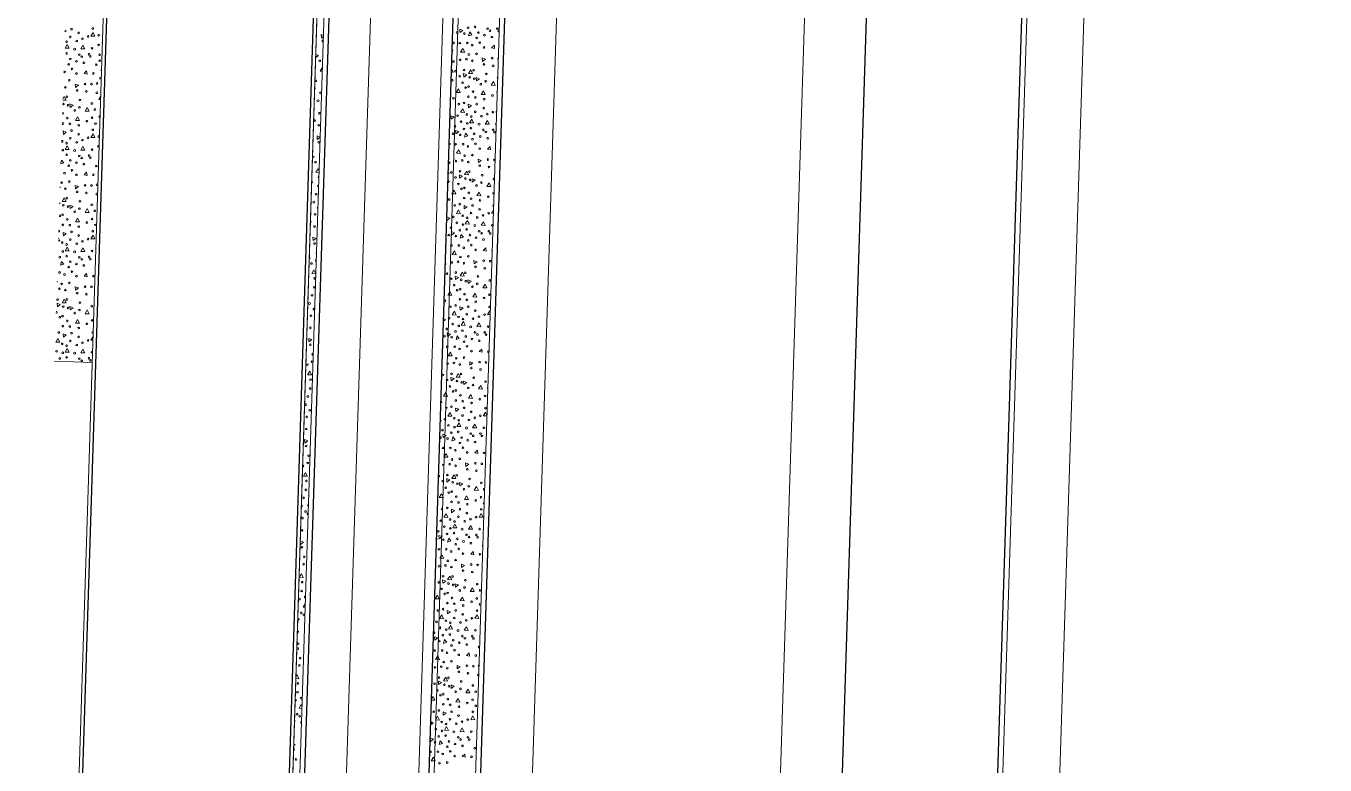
# Model space of a CAD drawing. Extents: x 2536801 to 2538856, y 7112140 to 7131569.
# Drawn here: x 2537715.6 to 2537967, y 7117220.7 to 7117363.7 of the extents above; entities that cross this region are included whole.
import ezdxf

# ---------------------------------------------------------------- set-up
doc = ezdxf.new("R2010")
doc.units = 0
doc.header["$LTSCALE"] = 100
doc.header["$MEASUREMENT"] = 0
for name, color, linetype, lineweight in [('D_BOC_FR', 3, 'Continuous', 13), ('D_CTB_1', 2, 'Continuous', 0), ('D_EOS_ML', 7, 'Continuous', 30), ('D_EOS_RMP', 1, 'Continuous', 30), ('D_EOT_ML', 7, 'Continuous', 13), ('D_EOT_RMP', 1, 'Continuous', 13), ('D_FOC_FR', 3, 'Continuous', 30), ('D_RIPRAP_1', 7, 'Continuous', 0)]:
    doc.layers.add(name, color=color, linetype=linetype, lineweight=lineweight)

msp = doc.modelspace()

# ---------------------------------------------------------------- linework, layer by layer
at = {"layer": 'D_BOC_FR', "lineweight": 0}
for p, q in [((2537715.59, 7116895.42), (2537749.49, 7117959.28)), ((2537759.96, 7116989.91), (2537772.54, 7117384.85))]:
    msp.add_line(p, q, dxfattribs=at)
at = {"layer": 'D_CTB_1', "linetype": 'Continuous', "lineweight": 0, "ltscale": 0.025}
for p, q in [((2537889.54, 7116744.37), (2537937.91, 7118262.38)), ((2537789.17, 7117048.43), (2537802.14, 7117455.5))]:
    msp.add_line(p, q, dxfattribs=at)
at = {"layer": 'D_EOS_ML'}
for p, q in [((2537858.55, 7116745.35), (2538220.42, 7128102.78)), ((2537888.54, 7116744.4), (2538250.41, 7128101.82)), ((2537794.68, 7116938.8), (2537871.99, 7119365))]:
    msp.add_line(p, q, dxfattribs=at)
at = {"layer": 'D_EOS_RMP'}
for p, q in [((2537764.18, 7117049.23), (2537778.09, 7117485.76)), ((2537788.17, 7117048.46), (2537801.14, 7117455.54))]:
    msp.add_line(p, q, dxfattribs=at)
at = {"layer": 'D_EOT_ML'}
for p, q in [((2537846.56, 7116745.74), (2538208.43, 7128103.16)), ((2537900.53, 7116744.02), (2538262.4, 7128101.44)), ((2537798.59, 7116747.27), (2537892.98, 7119709.78))]:
    msp.add_line(p, q, dxfattribs=at)
at = {"layer": 'D_EOT_RMP'}
for p, q in [((2537772.18, 7117048.97), (2537785.15, 7117456.05)), ((2537786.17, 7117048.53), (2537799.14, 7117455.6))]:
    msp.add_line(p, q, dxfattribs=at)
at = {"layer": 'D_FOC_FR'}
for p, q in [((2537716.26, 7116895.4), (2537750.16, 7117959.26)), ((2537759.29, 7116989.93), (2537780.23, 7117646.9))]:
    msp.add_line(p, q, dxfattribs=at)
at = {"layer": 'D_RIPRAP_1', "color": 7, "linetype": 'Continuous', "lineweight": 0}
for p, q in [((2537805.73, 7117359.43), (2537806.25, 7117359.93)), ((2537806.25, 7117359.93), (2537806.31, 7117359.3)), ((2537806.31, 7117359.3), (2537805.73, 7117359.43)), ((2537726.85, 7117354.44), (2537727.34, 7117354.96)), ((2537727.34, 7117354.96), (2537727.43, 7117354.33)), ((2537727.43, 7117354.33), (2537726.85, 7117354.44)), ((2537804.92, 7117339.85), (2537805.44, 7117340.34)), ((2537805.5, 7117339.72), (2537804.92, 7117339.85)), ((2537805.44, 7117340.34), (2537805.5, 7117339.72)), ((2537726.85, 7117334.84), (2537727.34, 7117335.36)), ((2537727.43, 7117334.73), (2537726.85, 7117334.84)), ((2537727.34, 7117335.36), (2537727.43, 7117334.73)), ((2537804.11, 7117320.26), (2537804.62, 7117320.76)), ((2537804.68, 7117320.13), (2537804.11, 7117320.26)), ((2537804.62, 7117320.76), (2537804.68, 7117320.13)), ((2537726.85, 7117315.24), (2537727.34, 7117315.75)), ((2537727.43, 7117315.13), (2537726.85, 7117315.24)), ((2537727.34, 7117315.75), (2537727.43, 7117315.13)), ((2537803.29, 7117300.68), (2537803.81, 7117301.17)), ((2537803.87, 7117300.54), (2537803.29, 7117300.68)), ((2537803.81, 7117301.17), (2537803.87, 7117300.54)), ((2537728.44, 7117298.57), (2537721.11, 7117298.8)), ((2537802.48, 7117281.09), (2537803, 7117281.59)), ((2537803.06, 7117280.96), (2537802.48, 7117281.09)), ((2537803, 7117281.59), (2537803.06, 7117280.96)), ((2537801.67, 7117261.51), (2537802.18, 7117262)), ((2537802.18, 7117262), (2537802.25, 7117261.37)), ((2537802.25, 7117261.37), (2537801.67, 7117261.51)), ((2537800.85, 7117241.92), (2537801.37, 7117242.42)), ((2537801.43, 7117241.79), (2537800.85, 7117241.92)), ((2537801.37, 7117242.42), (2537801.43, 7117241.79)), ((2537800.04, 7117222.34), (2537800.56, 7117222.83)), ((2537800.62, 7117222.2), (2537800.04, 7117222.34)), ((2537800.56, 7117222.83), (2537800.62, 7117222.2))]:
    msp.add_line(p, q, dxfattribs=at)
at = {"layer": 'D_RIPRAP_1', "color": 7, "lineweight": 0, "flags": 128}
for points in [[(2537763.18, 7117049.26), (2537773.87, 7117384.57), (2537777.09, 7117485.79), (2537776.09, 7117485.83), (2537772.88, 7117384.84), (2537772.54, 7117384.85), (2537759.96, 7116989.91), (2537758.5, 7116885.57)], [(2537788.69, 7116938.99), (2537793.68, 7116938.84), (2537801.88, 7117196.17), (2537810.67, 7117471.96), (2537802.58, 7117472.29), (2537801.58, 7117472.33)], [(2537801.14, 7117455.54), (2537788.17, 7117048.46)]]:
    msp.add_lwpolyline(points, dxfattribs=at)
at = {"layer": 'D_RIPRAP_1', "color": 7, "linetype": 'Continuous', "lineweight": 0, "flags": 128}
for points in [[(2537723.15, 7117362.82), (2537723.39, 7117362.73), (2537723.14, 7117362.53)], [(2537730.4, 7117360.02), (2537730.34, 7117360.6), (2537730.42, 7117360.57)], [(2537773.14, 7117361.57), (2537772.79, 7117361.32), (2537772.76, 7117361.99), (2537773.14, 7117361.84)], [(2537771.69, 7117358.17), (2537772.2, 7117357.97), (2537771.68, 7117357.58)], [(2537772.92, 7117354.92), (2537772.53, 7117354.93), (2537772.94, 7117355.59)], [(2537797.95, 7117355.43), (2537797.97, 7117355.46), (2537798.31, 7117354.73), (2537797.93, 7117354.75)], [(2537722.73, 7117349.54), (2537723.01, 7117350.02), (2537723.37, 7117349.31), (2537722.72, 7117349.31)], [(2537730.06, 7117349.44), (2537729.7, 7117349.44), (2537730.08, 7117350.09)], [(2537806.69, 7117347.01), (2537806.55, 7117347.01), (2537806.7, 7117347.25)], [(2537772.52, 7117342.13), (2537771.98, 7117341.73), (2537771.95, 7117342.4), (2537772.52, 7117342.18)], [(2537722.33, 7117337.15), (2537722.47, 7117337.73), (2537722.92, 7117337.21), (2537722.33, 7117336.99)], [(2537771.07, 7117338.51), (2537771.39, 7117338.39), (2537771.06, 7117338.14)], [(2537772.3, 7117335.32), (2537771.72, 7117335.35), (2537772.16, 7117336.04), (2537772.31, 7117335.71)], [(2537797.32, 7117335.53), (2537797.5, 7117335.15), (2537797.31, 7117335.16)], [(2537722.09, 7117329.47), (2537722.24, 7117329.41), (2537722.08, 7117329.28)], [(2537806.06, 7117327.41), (2537805.73, 7117327.43), (2537806.08, 7117327.98)], [(2537797.04, 7117326.71), (2537797.62, 7117326.48), (2537797.04, 7117326.05), (2537797.03, 7117326.37)], [(2537721.87, 7117322.62), (2537722.13, 7117322.12), (2537721.85, 7117322.12)], [(2537770.44, 7117318.86), (2537770.58, 7117318.8), (2537770.44, 7117318.7)], [(2537771.67, 7117315.73), (2537770.9, 7117315.76), (2537771.34, 7117316.46), (2537771.67, 7117315.74)], [(2537796.68, 7117315.56), (2537796.68, 7117315.56), (2537796.68, 7117315.56)], [(2537721.6, 7117314.3), (2537721.67, 7117314.18), (2537721.6, 7117314.18)], [(2537796.41, 7117307.05), (2537796.81, 7117306.89), (2537796.4, 7117306.58)], [(2537805.44, 7117307.82), (2537804.92, 7117307.84), (2537805.36, 7117308.54), (2537805.46, 7117308.33)], [(2537728.58, 7117302.86), (2537728.17, 7117302.86), (2537728.58, 7117303.57), (2537728.6, 7117303.54)], [(2537795.78, 7117287.39), (2537796, 7117287.31), (2537795.78, 7117287.14)], [(2537804.82, 7117288.23), (2537804.11, 7117288.26), (2537804.55, 7117288.95), (2537804.82, 7117288.36)], [(2537770.24, 7117270.85), (2537770.08, 7117270.86), (2537770.25, 7117271.14)], [(2537795.16, 7117267.73), (2537795.19, 7117267.72), (2537795.16, 7117267.7)], [(2537768.7, 7117264.06), (2537769.31, 7117263.82), (2537768.73, 7117263.39), (2537768.69, 7117264.04)], [(2537768.47, 7117257.02), (2537768.9, 7117257.7), (2537769.24, 7117256.98), (2537768.47, 7117257.01)], [(2537769.62, 7117251.26), (2537769.26, 7117251.27), (2537769.64, 7117251.87)], [(2537768.07, 7117244.4), (2537768.5, 7117244.24), (2537768.05, 7117243.91)], [(2537767.86, 7117237.75), (2537768.09, 7117238.12), (2537768.43, 7117237.39), (2537767.85, 7117237.42)], [(2537794.07, 7117233.43), (2537794.41, 7117233.98), (2537794.75, 7117233.25), (2537794.06, 7117233.28)], [(2537769, 7117231.66), (2537768.45, 7117231.69), (2537768.89, 7117232.38), (2537769.01, 7117232.12)], [(2537767.44, 7117224.75), (2537767.68, 7117224.65), (2537767.43, 7117224.47)]]:
    msp.add_lwpolyline(points, dxfattribs=at)
for points in [[(2537728.95, 7117361.67), (2537728.17, 7117361.67), (2537728.58, 7117362.38)], [(2537799.6, 7117362.38), (2537799.56, 7117363.05), (2537800.18, 7117362.8)], [(2537801.91, 7117361.97), (2537801.27, 7117361.76), (2537801.48, 7117362.5)], [(2537723.94, 7117359.39), (2537723.16, 7117359.39), (2537723.57, 7117360.1)], [(2537727, 7117359.26), (2537726.22, 7117359.26), (2537726.63, 7117359.97)], [(2537800.51, 7117358.59), (2537799.73, 7117358.62), (2537800.17, 7117359.31)], [(2537803.96, 7117356.81), (2537803.92, 7117357.48), (2537804.54, 7117357.23)], [(2537802.05, 7117354.45), (2537801.27, 7117354.49), (2537801.71, 7117355.18)], [(2537725.18, 7117351.74), (2537725.12, 7117352.41), (2537725.75, 7117352.19)], [(2537800.33, 7117353.77), (2537800.29, 7117354.44), (2537800.91, 7117354.2)], [(2537802.79, 7117353.03), (2537802.75, 7117353.7), (2537803.37, 7117353.46)], [(2537806.4, 7117352.17), (2537805.63, 7117352.2), (2537806.06, 7117352.89)], [(2537799.63, 7117350.76), (2537798.85, 7117350.79), (2537799.29, 7117351.49)], [(2537804.47, 7117350.39), (2537803.69, 7117350.42), (2537804.13, 7117351.12)], [(2537724.17, 7117347.92), (2537724.11, 7117348.59), (2537724.73, 7117348.37)], [(2537727.82, 7117347.21), (2537727.04, 7117347.21), (2537727.45, 7117347.92)], [(2537800.49, 7117346.93), (2537799.71, 7117346.96), (2537800.15, 7117347.65)], [(2537801.23, 7117347.85), (2537801.2, 7117348.52), (2537801.81, 7117348.28)], [(2537725.96, 7117345.35), (2537725.18, 7117345.35), (2537725.59, 7117346.06)], [(2537797.86, 7117345.63), (2537797.82, 7117346.3), (2537798.44, 7117346.06)], [(2537802.22, 7117344.92), (2537801.45, 7117344.95), (2537801.88, 7117345.64)], [(2537805.27, 7117344.65), (2537804.49, 7117344.69), (2537804.93, 7117345.38)], [(2537722.83, 7117342.68), (2537722.77, 7117343.35), (2537723.39, 7117343.13)], [(2537728.95, 7117342.06), (2537728.17, 7117342.06), (2537728.58, 7117342.78)], [(2537798.79, 7117342.79), (2537798.75, 7117343.46), (2537799.37, 7117343.22)], [(2537801.09, 7117342.38), (2537800.46, 7117342.17), (2537800.66, 7117342.92)], [(2537723.94, 7117339.79), (2537723.16, 7117339.79), (2537723.57, 7117340.5)], [(2537727, 7117339.65), (2537726.22, 7117339.65), (2537726.63, 7117340.37)], [(2537799.7, 7117339), (2537798.92, 7117339.04), (2537799.36, 7117339.73)], [(2537803.15, 7117337.22), (2537803.11, 7117337.89), (2537803.73, 7117337.65)], [(2537799.52, 7117334.19), (2537799.48, 7117334.86), (2537800.1, 7117334.62)], [(2537801.24, 7117334.87), (2537800.46, 7117334.9), (2537800.9, 7117335.59)], [(2537725.18, 7117332.14), (2537725.12, 7117332.81), (2537725.75, 7117332.59)], [(2537801.97, 7117333.45), (2537801.94, 7117334.12), (2537802.56, 7117333.87)], [(2537805.59, 7117332.58), (2537804.81, 7117332.61), (2537805.25, 7117333.31)], [(2537723.37, 7117329.71), (2537722.6, 7117329.71), (2537723.01, 7117330.42)], [(2537798.81, 7117331.18), (2537798.04, 7117331.21), (2537798.48, 7117331.9)], [(2537803.66, 7117330.8), (2537802.88, 7117330.84), (2537803.32, 7117331.53)], [(2537724.17, 7117328.32), (2537724.11, 7117328.99), (2537724.73, 7117328.77)], [(2537727.82, 7117327.61), (2537727.04, 7117327.61), (2537727.45, 7117328.32)], [(2537799.68, 7117327.34), (2537798.9, 7117327.37), (2537799.34, 7117328.07)], [(2537800.42, 7117328.26), (2537800.38, 7117328.93), (2537801, 7117328.69)], [(2537725.96, 7117325.75), (2537725.18, 7117325.75), (2537725.59, 7117326.46)], [(2537801.41, 7117325.33), (2537800.63, 7117325.36), (2537801.07, 7117326.06)], [(2537804.46, 7117325.07), (2537803.68, 7117325.1), (2537804.12, 7117325.79)], [(2537722.83, 7117323.08), (2537722.77, 7117323.74), (2537723.39, 7117323.53)], [(2537728.95, 7117322.46), (2537728.17, 7117322.46), (2537728.58, 7117323.17)], [(2537771.17, 7117322.15), (2537771.13, 7117322.82), (2537771.75, 7117322.58)], [(2537797.97, 7117323.21), (2537797.94, 7117323.88), (2537798.55, 7117323.63)], [(2537800.28, 7117322.8), (2537799.64, 7117322.59), (2537799.85, 7117323.33)], [(2537723.94, 7117320.19), (2537723.16, 7117320.19), (2537723.57, 7117320.9)], [(2537727, 7117320.05), (2537726.22, 7117320.05), (2537726.63, 7117320.76)], [(2537798.89, 7117319.42), (2537798.11, 7117319.45), (2537798.55, 7117320.14)], [(2537722.92, 7117317.61), (2537722.29, 7117317.37), (2537722.47, 7117318.13)], [(2537802.33, 7117317.64), (2537802.3, 7117318.31), (2537802.91, 7117318.06)], [(2537798.7, 7117314.6), (2537798.67, 7117315.27), (2537799.28, 7117315.03)], [(2537800.42, 7117315.28), (2537799.65, 7117315.31), (2537800.09, 7117316.01)], [(2537801.16, 7117313.86), (2537801.13, 7117314.53), (2537801.74, 7117314.29)], [(2537725.18, 7117312.54), (2537725.12, 7117313.21), (2537725.75, 7117312.99)], [(2537798, 7117311.59), (2537797.22, 7117311.62), (2537797.66, 7117312.32)], [(2537802.85, 7117311.22), (2537802.07, 7117311.25), (2537802.51, 7117311.95)], [(2537804.78, 7117313), (2537804, 7117313.03), (2537804.44, 7117313.72)], [(2537721.68, 7117309.36), (2537721.62, 7117310.03), (2537722.24, 7117309.81)], [(2537723.37, 7117310.11), (2537722.6, 7117310.11), (2537723.01, 7117310.82)], [(2537724.17, 7117308.72), (2537724.11, 7117309.39), (2537724.73, 7117309.17)], [(2537799.61, 7117308.68), (2537799.57, 7117309.35), (2537800.19, 7117309.11)], [(2537725.96, 7117306.15), (2537725.18, 7117306.15), (2537725.59, 7117306.86)], [(2537727.82, 7117308), (2537727.04, 7117308), (2537727.45, 7117308.72)], [(2537798.86, 7117307.75), (2537798.09, 7117307.79), (2537798.53, 7117308.48)], [(2537797.16, 7117303.62), (2537797.13, 7117304.29), (2537797.74, 7117304.05)], [(2537800.6, 7117305.75), (2537799.82, 7117305.78), (2537800.26, 7117306.47)], [(2537803.64, 7117305.48), (2537802.87, 7117305.51), (2537803.31, 7117306.21)], [(2537722.13, 7117302.52), (2537721.35, 7117302.52), (2537721.76, 7117303.23)], [(2537722.83, 7117303.47), (2537722.77, 7117304.14), (2537723.39, 7117303.93)], [(2537770.36, 7117302.56), (2537770.32, 7117303.23), (2537770.94, 7117302.99)], [(2537799.47, 7117303.21), (2537798.83, 7117303), (2537799.04, 7117303.75)], [(2537723.94, 7117300.59), (2537723.16, 7117300.59), (2537723.57, 7117301.3)], [(2537727, 7117300.45), (2537726.22, 7117300.45), (2537726.63, 7117301.16)], [(2537798.07, 7117299.83), (2537797.3, 7117299.87), (2537797.74, 7117300.56)], [(2537770.87, 7117296.15), (2537770.09, 7117296.18), (2537770.53, 7117296.87)], [(2537801.52, 7117298.05), (2537801.48, 7117298.72), (2537802.1, 7117298.48)], [(2537797.89, 7117295.02), (2537797.85, 7117295.69), (2537798.47, 7117295.45)], [(2537799.61, 7117295.7), (2537798.83, 7117295.73), (2537799.27, 7117296.42)], [(2537800.35, 7117294.28), (2537800.31, 7117294.95), (2537800.93, 7117294.7)], [(2537797.19, 7117292.01), (2537796.41, 7117292.04), (2537796.85, 7117292.73)], [(2537802.03, 7117291.63), (2537801.26, 7117291.67), (2537801.69, 7117292.36)], [(2537803.96, 7117293.41), (2537803.19, 7117293.44), (2537803.63, 7117294.14)], [(2537798.79, 7117289.09), (2537798.76, 7117289.76), (2537799.37, 7117289.52)], [(2537798.05, 7117288.17), (2537797.27, 7117288.2), (2537797.71, 7117288.9)], [(2537799.78, 7117286.16), (2537799.01, 7117286.19), (2537799.45, 7117286.89)], [(2537796.35, 7117284.03), (2537796.31, 7117284.7), (2537796.93, 7117284.46)], [(2537798.65, 7117283.63), (2537798.02, 7117283.41), (2537798.22, 7117284.16)], [(2537802.83, 7117285.9), (2537802.05, 7117285.93), (2537802.49, 7117286.62)], [(2537769.54, 7117282.98), (2537769.51, 7117283.65), (2537770.12, 7117283.41)], [(2537797.26, 7117280.25), (2537796.48, 7117280.28), (2537796.92, 7117280.97)], [(2537800.71, 7117278.47), (2537800.67, 7117279.14), (2537801.29, 7117278.89)], [(2537770.05, 7117276.56), (2537769.28, 7117276.59), (2537769.72, 7117277.29)], [(2537798.8, 7117276.11), (2537798.02, 7117276.14), (2537798.46, 7117276.84)], [(2537797.08, 7117275.43), (2537797.04, 7117276.1), (2537797.66, 7117275.86)], [(2537799.54, 7117274.69), (2537799.5, 7117275.36), (2537800.12, 7117275.12)], [(2537803.15, 7117273.83), (2537802.37, 7117273.86), (2537802.81, 7117274.55)], [(2537796.38, 7117272.42), (2537795.6, 7117272.45), (2537796.04, 7117273.15)], [(2537801.22, 7117272.05), (2537800.44, 7117272.08), (2537800.88, 7117272.78)], [(2537797.24, 7117268.58), (2537796.46, 7117268.62), (2537796.9, 7117269.31)], [(2537797.98, 7117269.51), (2537797.95, 7117270.18), (2537798.56, 7117269.93)], [(2537804.07, 7117268.64), (2537803.29, 7117268.67), (2537803.73, 7117269.37)], [(2537798.97, 7117266.58), (2537798.19, 7117266.61), (2537798.63, 7117267.3)], [(2537802.02, 7117266.31), (2537801.24, 7117266.34), (2537801.68, 7117267.04)], [(2537795.54, 7117264.45), (2537795.5, 7117265.12), (2537796.12, 7117264.88)], [(2537797.84, 7117264.04), (2537797.21, 7117263.83), (2537797.41, 7117264.58)], [(2537796.45, 7117260.66), (2537795.67, 7117260.69), (2537796.11, 7117261.39)], [(2537799.89, 7117258.88), (2537799.86, 7117259.55), (2537800.47, 7117259.31)], [(2537796.26, 7117255.85), (2537796.23, 7117256.52), (2537796.84, 7117256.28)], [(2537797.99, 7117256.53), (2537797.21, 7117256.56), (2537797.65, 7117257.25)], [(2537798.72, 7117255.11), (2537798.69, 7117255.78), (2537799.3, 7117255.53)], [(2537802.34, 7117254.24), (2537801.56, 7117254.27), (2537802, 7117254.97)], [(2537795.56, 7117252.84), (2537794.79, 7117252.87), (2537795.22, 7117253.56)], [(2537800.41, 7117252.46), (2537799.63, 7117252.5), (2537800.07, 7117253.19)], [(2537796.43, 7117249), (2537795.65, 7117249.03), (2537796.09, 7117249.73)], [(2537797.17, 7117249.92), (2537797.13, 7117250.59), (2537797.75, 7117250.35)], [(2537803.26, 7117249.05), (2537802.48, 7117249.09), (2537802.92, 7117249.78)], [(2537798.16, 7117246.99), (2537797.38, 7117247.02), (2537797.82, 7117247.72)], [(2537801.21, 7117246.73), (2537800.43, 7117246.76), (2537800.87, 7117247.45)], [(2537794.72, 7117244.86), (2537794.69, 7117245.53), (2537795.3, 7117245.29)], [(2537797.03, 7117244.46), (2537796.39, 7117244.24), (2537796.6, 7117244.99)], [(2537795.63, 7117241.08), (2537794.86, 7117241.11), (2537795.3, 7117241.8)], [(2537799.08, 7117239.29), (2537799.05, 7117239.97), (2537799.66, 7117239.72)], [(2537795.45, 7117236.26), (2537795.41, 7117236.93), (2537796.03, 7117236.69)], [(2537797.17, 7117236.94), (2537796.4, 7117236.97), (2537796.83, 7117237.67)], [(2537797.91, 7117235.52), (2537797.87, 7117236.19), (2537798.49, 7117235.95)], [(2537801.53, 7117234.66), (2537800.75, 7117234.69), (2537801.19, 7117235.38)], [(2537799.59, 7117232.88), (2537798.82, 7117232.91), (2537799.26, 7117233.6)], [(2537795.61, 7117229.41), (2537794.84, 7117229.45), (2537795.27, 7117230.14)], [(2537796.36, 7117230.34), (2537796.32, 7117231.01), (2537796.94, 7117230.76)], [(2537802.45, 7117229.47), (2537801.67, 7117229.5), (2537802.11, 7117230.2)], [(2537797.35, 7117227.4), (2537796.57, 7117227.44), (2537797.01, 7117228.13)], [(2537800.39, 7117227.14), (2537799.62, 7117227.17), (2537800.05, 7117227.87)], [(2537793.91, 7117225.28), (2537793.87, 7117225.95), (2537794.49, 7117225.71)], [(2537796.22, 7117224.87), (2537795.58, 7117224.66), (2537795.79, 7117225.41)], [(2537794.82, 7117221.49), (2537794.04, 7117221.52), (2537794.48, 7117222.22)]]:
    msp.add_lwpolyline(points, close=True, dxfattribs=at)
at = {"layer": 'D_RIPRAP_1', "color": 7, "linetype": 'Continuous', "lineweight": 0}
for centre, radius in [((2537724.41, 7117363.03), 0.163), ((2537725.79, 7117362.32), 0.163), ((2537728.53, 7117363.16), 0.163), ((2537799.05, 7117362.39), 0.163), ((2537800.45, 7117362.2), 0.163), ((2537801.17, 7117363.33), 0.163), ((2537802.51, 7117363.48), 0.163), ((2537803.16, 7117362.37), 0.163), ((2537804.94, 7117363.14), 0.163), ((2537805.42, 7117362.73), 0.163), ((2537806.82, 7117363.14), 0.163), ((2537723.46, 7117360.6), 0.163), ((2537724.17, 7117361.55), 0.163), ((2537725.42, 7117360.75), 0.163), ((2537726.52, 7117361.2), 0.163), ((2537727.6, 7117361.63), 0.163), ((2537729.65, 7117361.87), 0.163), ((2537729.65, 7117359.99), 0.163), ((2537798.37, 7117360.39), 0.163), ((2537799.57, 7117360.36), 0.163), ((2537801.01, 7117360.37), 0.163), ((2537801.95, 7117359.93), 0.163), ((2537802.83, 7117361.34), 0.163), ((2537803.42, 7117360.44), 0.163), ((2537804.25, 7117359.51), 0.163), ((2537804.34, 7117361.87), 0.163), ((2537805.78, 7117361.52), 0.163), ((2537723.46, 7117358.35), 0.163), ((2537724.15, 7117357.27), 0.163), ((2537725.01, 7117359.17), 0.199), ((2537725.9, 7117358.11), 0.163), ((2537726.39, 7117357.73), 0.163), ((2537727.78, 7117358.19), 0.163), ((2537728.06, 7117357.76), 0.163), ((2537728.38, 7117359.34), 0.163), ((2537729.85, 7117358.09), 0.163), ((2537729.86, 7117356.94), 0.163), ((2537772.46, 7117356.9), 0.163), ((2537799.63, 7117357.09), 0.163), ((2537800.85, 7117357.24), 0.163), ((2537801.31, 7117358.14), 0.163), ((2537802, 7117356.93), 0.163), ((2537802.81, 7117358.28), 0.163), ((2537805.82, 7117357.42), 0.163), ((2537723.87, 7117356.23), 0.163), ((2537724.49, 7117355.35), 0.163), ((2537725.36, 7117356.81), 0.163), ((2537725.36, 7117354.46), 0.163), ((2537726.8, 7117356.53), 0.163), ((2537728.64, 7117354.48), 0.163), ((2537729.2, 7117356.17), 0.163), ((2537798.34, 7117356.78), 0.163), ((2537798.72, 7117354.91), 0.163), ((2537800.4, 7117355.14), 0.163), ((2537802.23, 7117355.08), 0.163), ((2537804.24, 7117356.23), 0.163), ((2537806.02, 7117355.96), 0.163), ((2537723.98, 7117353.17), 0.163), ((2537727.02, 7117352.43), 0.163), ((2537728.27, 7117352.39), 0.163), ((2537729.35, 7117352.54), 0.163), ((2537730.02, 7117353.58), 0.163), ((2537798.13, 7117353.16), 0.163), ((2537799.54, 7117353.94), 0.163), ((2537800.1, 7117352.69), 0.163), ((2537801.25, 7117351.92), 0.163), ((2537801.46, 7117353.73), 0.163), ((2537802.35, 7117353.46), 0.163), ((2537803.63, 7117352.39), 0.163), ((2537804.56, 7117352.96), 0.163), ((2537804.7, 7117354.38), 0.163), ((2537723.22, 7117351.78), 0.163), ((2537723.52, 7117349.95), 0.163), ((2537725.49, 7117351.18), 0.163), ((2537727.28, 7117350.99), 0.163), ((2537729.31, 7117350.73), 0.163), ((2537772.59, 7117350.72), 0.163), ((2537798.33, 7117349.67), 0.163), ((2537800.69, 7117351.73), 0.163), ((2537801.22, 7117349.96), 0.163), ((2537802.12, 7117350.96), 0.163), ((2537802.57, 7117349.84), 0.163), ((2537804.28, 7117349.49), 0.163), ((2537805.89, 7117350.22), 0.163), ((2537723.72, 7117348.33), 0.163), ((2537725.03, 7117347.32), 0.163), ((2537725.94, 7117347.92), 0.163), ((2537726.03, 7117349.35), 0.163), ((2537728.34, 7117348.68), 0.163), ((2537728.94, 7117347.49), 0.163), ((2537772.12, 7117349.16), 0.199), ((2537799.38, 7117348.53), 0.163), ((2537800.39, 7117348.77), 0.163), ((2537802.54, 7117347.06), 0.163), ((2537802.84, 7117348.54), 0.163), ((2537804.19, 7117347.77), 0.163), ((2537805.97, 7117347), 0.163), ((2537723.59, 7117345.83), 0.163), ((2537724.08, 7117344.72), 0.163), ((2537725.81, 7117344.45), 0.163), ((2537727.39, 7117345.25), 0.163), ((2537728.38, 7117345.91), 0.163), ((2537729.05, 7117344.77), 0.163), ((2537772.27, 7117344.44), 0.163), ((2537772.37, 7117346.79), 0.163), ((2537799.12, 7117346.31), 0.163), ((2537799.8, 7117345.16), 0.163), ((2537800.94, 7117346.54), 0.163), ((2537800.99, 7117344.82), 0.163), ((2537801.79, 7117346.14), 0.163), ((2537803.28, 7117344.65), 0.199), ((2537803.76, 7117346.21), 0.163), ((2537804.88, 7117346.61), 0.163), ((2537724.17, 7117341.94), 0.163), ((2537724.41, 7117343.43), 0.163), ((2537725.79, 7117342.72), 0.163), ((2537727.6, 7117342.03), 0.163), ((2537728.53, 7117343.56), 0.163), ((2537729.65, 7117342.27), 0.163), ((2537798.24, 7117342.8), 0.163), ((2537798.64, 7117344.24), 0.163), ((2537799.63, 7117342.61), 0.163), ((2537800.36, 7117343.74), 0.163), ((2537801.7, 7117343.9), 0.163), ((2537802.34, 7117342.78), 0.163), ((2537803.53, 7117342.28), 0.163), ((2537804.12, 7117343.56), 0.163), ((2537804.6, 7117343.15), 0.163), ((2537804.96, 7117341.94), 0.163), ((2537806.01, 7117343.56), 0.163), ((2537806.27, 7117343.12), 0.163), ((2537722.72, 7117339.64), 0.163), ((2537723.46, 7117340.99), 0.163), ((2537725.01, 7117339.57), 0.199), ((2537725.42, 7117341.15), 0.163), ((2537726.52, 7117341.6), 0.163), ((2537728.38, 7117339.74), 0.163), ((2537772.26, 7117341.16), 0.163), ((2537798.76, 7117340.77), 0.163), ((2537800.2, 7117340.79), 0.163), ((2537801.14, 7117340.35), 0.163), ((2537802.02, 7117341.76), 0.163), ((2537802.6, 7117340.85), 0.163), ((2537803.43, 7117339.93), 0.163), ((2537723.46, 7117338.75), 0.163), ((2537724.15, 7117337.66), 0.163), ((2537725.36, 7117337.21), 0.163), ((2537725.9, 7117338.51), 0.163), ((2537726.39, 7117338.12), 0.163), ((2537726.8, 7117336.93), 0.163), ((2537727.78, 7117338.59), 0.163), ((2537728.06, 7117338.16), 0.163), ((2537771.65, 7117337.32), 0.163), ((2537798.82, 7117337.51), 0.163), ((2537800.04, 7117337.65), 0.163), ((2537800.5, 7117338.55), 0.163), ((2537801.19, 7117337.34), 0.163), ((2537802, 7117338.69), 0.163), ((2537805.01, 7117337.83), 0.163), ((2537723.05, 7117335.18), 0.163), ((2537723.87, 7117336.63), 0.163), ((2537724.49, 7117335.74), 0.163), ((2537725.36, 7117334.86), 0.163), ((2537728.64, 7117334.88), 0.163), ((2537729.2, 7117336.56), 0.163), ((2537797.91, 7117335.32), 0.163), ((2537798.73, 7117334.36), 0.163), ((2537799.59, 7117335.55), 0.163), ((2537801.41, 7117335.5), 0.163), ((2537803.43, 7117336.65), 0.163), ((2537803.89, 7117334.79), 0.163), ((2537805.21, 7117336.38), 0.163), ((2537722.49, 7117333.36), 0.163), ((2537723.22, 7117332.18), 0.163), ((2537723.98, 7117333.56), 0.163), ((2537727.02, 7117332.83), 0.163), ((2537728.27, 7117332.79), 0.163), ((2537729.35, 7117332.94), 0.163), ((2537799.28, 7117333.1), 0.163), ((2537799.88, 7117332.14), 0.163), ((2537800.44, 7117332.33), 0.163), ((2537800.64, 7117334.15), 0.163), ((2537801.54, 7117333.88), 0.163), ((2537802.81, 7117332.81), 0.163), ((2537803.74, 7117333.37), 0.163), ((2537723.52, 7117330.35), 0.163), ((2537725.49, 7117331.58), 0.163), ((2537726.03, 7117329.74), 0.163), ((2537727.28, 7117331.38), 0.163), ((2537729.31, 7117331.13), 0.163), ((2537771.3, 7117329.58), 0.199), ((2537771.78, 7117331.14), 0.163), ((2537797.52, 7117330.09), 0.163), ((2537800.41, 7117330.38), 0.163), ((2537801.31, 7117331.38), 0.163), ((2537801.76, 7117330.25), 0.163), ((2537803.47, 7117329.91), 0.163), ((2537805.08, 7117330.64), 0.163), ((2537722.68, 7117327.15), 0.163), ((2537722.81, 7117328.97), 0.163), ((2537723.72, 7117328.73), 0.163), ((2537725.03, 7117327.72), 0.163), ((2537725.94, 7117328.32), 0.163), ((2537728.34, 7117329.08), 0.163), ((2537728.94, 7117327.89), 0.163), ((2537771.55, 7117327.21), 0.163), ((2537798.31, 7117326.73), 0.163), ((2537798.57, 7117328.94), 0.163), ((2537799.58, 7117329.19), 0.163), ((2537800.13, 7117326.96), 0.163), ((2537801.73, 7117327.47), 0.163), ((2537802.03, 7117328.95), 0.163), ((2537803.38, 7117328.18), 0.163), ((2537804.06, 7117327.03), 0.163), ((2537805.16, 7117327.42), 0.163), ((2537722.73, 7117325.19), 0.163), ((2537723.59, 7117326.23), 0.163), ((2537724.08, 7117325.12), 0.163), ((2537725.81, 7117324.85), 0.163), ((2537727.39, 7117325.64), 0.163), ((2537728.38, 7117326.31), 0.163), ((2537729.05, 7117325.17), 0.163), ((2537771.45, 7117324.86), 0.163), ((2537797.83, 7117324.65), 0.163), ((2537798.99, 7117325.58), 0.163), ((2537800.18, 7117325.23), 0.163), ((2537800.89, 7117324.31), 0.163), ((2537800.98, 7117326.55), 0.163), ((2537802.47, 7117325.07), 0.199), ((2537802.94, 7117326.62), 0.163), ((2537722.59, 7117321.76), 0.163), ((2537724.17, 7117322.34), 0.163), ((2537724.41, 7117323.83), 0.163), ((2537725.79, 7117323.12), 0.163), ((2537726.52, 7117322), 0.163), ((2537727.6, 7117322.43), 0.163), ((2537728.53, 7117323.96), 0.163), ((2537797.42, 7117323.22), 0.163), ((2537798.82, 7117323.03), 0.163), ((2537799.55, 7117324.16), 0.163), ((2537801.21, 7117322.17), 0.163), ((2537801.53, 7117323.2), 0.163), ((2537802.72, 7117322.7), 0.163), ((2537803.31, 7117323.97), 0.163), ((2537803.79, 7117323.56), 0.163), ((2537804.15, 7117322.35), 0.163), ((2537805.19, 7117323.97), 0.163), ((2537805.45, 7117323.53), 0.163), ((2537722.72, 7117320.04), 0.163), ((2537723.46, 7117321.39), 0.163), ((2537725.01, 7117319.97), 0.199), ((2537725.42, 7117321.54), 0.163), ((2537728.38, 7117320.14), 0.163), ((2537771.45, 7117321.57), 0.163), ((2537797.95, 7117321.19), 0.163), ((2537799.39, 7117321.2), 0.163), ((2537800.33, 7117320.76), 0.163), ((2537801.79, 7117321.27), 0.163), ((2537802.62, 7117320.34), 0.163), ((2537722.13, 7117318.94), 0.163), ((2537723.46, 7117319.15), 0.163), ((2537723.87, 7117317.03), 0.163), ((2537724.15, 7117318.06), 0.163), ((2537725.36, 7117317.61), 0.163), ((2537725.9, 7117318.91), 0.163), ((2537726.39, 7117318.52), 0.163), ((2537726.8, 7117317.33), 0.163), ((2537727.78, 7117318.99), 0.163), ((2537728.06, 7117318.56), 0.163), ((2537770.84, 7117317.73), 0.163), ((2537798.01, 7117317.92), 0.163), ((2537799.22, 7117318.06), 0.163), ((2537799.69, 7117318.97), 0.163), ((2537800.37, 7117317.76), 0.163), ((2537801.19, 7117319.11), 0.163), ((2537802.61, 7117317.06), 0.163), ((2537804.2, 7117318.25), 0.163), ((2537804.4, 7117316.79), 0.163), ((2537805.45, 7117318.15), 0.163), ((2537722.09, 7117315.98), 0.163), ((2537723.05, 7117315.58), 0.163), ((2537724.49, 7117316.14), 0.163), ((2537725.36, 7117315.26), 0.163), ((2537728.64, 7117315.28), 0.163), ((2537797.09, 7117315.74), 0.163), ((2537797.92, 7117314.77), 0.163), ((2537798.78, 7117315.97), 0.163), ((2537799.83, 7117314.56), 0.163), ((2537800.6, 7117315.91), 0.163), ((2537800.73, 7117314.29), 0.163), ((2537803.08, 7117315.21), 0.163), ((2537805.36, 7117314.44), 0.163), ((2537722.06, 7117312.84), 0.163), ((2537722.49, 7117313.76), 0.163), ((2537723.22, 7117312.58), 0.163), ((2537723.98, 7117313.96), 0.163), ((2537725.49, 7117311.98), 0.163), ((2537727.02, 7117313.23), 0.163), ((2537727.28, 7117311.78), 0.163), ((2537728.27, 7117313.19), 0.163), ((2537771.4, 7117313.11), 0.163), ((2537798.47, 7117313.52), 0.163), ((2537799.06, 7117312.56), 0.163), ((2537799.62, 7117312.75), 0.163), ((2537800.49, 7117311.79), 0.163), ((2537802, 7117313.22), 0.163), ((2537802.93, 7117313.79), 0.163), ((2537805.28, 7117311.68), 0.163), ((2537721.7, 7117310.72), 0.163), ((2537722.81, 7117309.37), 0.163), ((2537723.52, 7117310.75), 0.163), ((2537723.72, 7117309.13), 0.163), ((2537726.03, 7117310.14), 0.163), ((2537728.34, 7117309.47), 0.163), ((2537770.49, 7117309.99), 0.199), ((2537770.97, 7117311.55), 0.163), ((2537796.7, 7117310.5), 0.163), ((2537797.76, 7117309.36), 0.163), ((2537798.76, 7117309.6), 0.163), ((2537799.6, 7117310.79), 0.163), ((2537800.94, 7117310.67), 0.163), ((2537801.21, 7117309.36), 0.163), ((2537802.66, 7117310.32), 0.163), ((2537804.27, 7117311.05), 0.163), ((2537722.13, 7117307.33), 0.163), ((2537722.68, 7117307.54), 0.163), ((2537723.59, 7117306.62), 0.163), ((2537725.03, 7117308.11), 0.163), ((2537725.94, 7117308.72), 0.163), ((2537728.38, 7117306.71), 0.163), ((2537770.74, 7117307.62), 0.163), ((2537797.49, 7117307.14), 0.163), ((2537799.31, 7117307.37), 0.163), ((2537800.17, 7117306.97), 0.163), ((2537800.92, 7117307.89), 0.163), ((2537802.13, 7117307.04), 0.163), ((2537802.56, 7117308.6), 0.163), ((2537803.25, 7117307.44), 0.163), ((2537804.35, 7117307.83), 0.163), ((2537721.95, 7117304.36), 0.163), ((2537722.73, 7117305.59), 0.163), ((2537724.08, 7117305.52), 0.163), ((2537724.41, 7117304.23), 0.163), ((2537725.81, 7117305.24), 0.163), ((2537727.39, 7117306.04), 0.163), ((2537770.64, 7117305.27), 0.163), ((2537797.02, 7117305.07), 0.163), ((2537798.18, 7117305.99), 0.163), ((2537798.73, 7117304.57), 0.163), ((2537799.37, 7117305.65), 0.163), ((2537800.07, 7117304.73), 0.163), ((2537801.66, 7117305.48), 0.199), ((2537802.5, 7117304.39), 0.163), ((2537804.38, 7117304.39), 0.163), ((2537805.03, 7117305.51), 0.163), ((2537722.59, 7117302.16), 0.163), ((2537723.46, 7117301.79), 0.163), ((2537724.17, 7117302.74), 0.163), ((2537725.42, 7117301.94), 0.163), ((2537725.79, 7117303.52), 0.163), ((2537726.52, 7117302.39), 0.163), ((2537727.6, 7117302.83), 0.163), ((2537770.64, 7117301.99), 0.163), ((2537796.61, 7117303.63), 0.163), ((2537797.13, 7117301.6), 0.163), ((2537798.01, 7117303.44), 0.163), ((2537798.58, 7117301.62), 0.163), ((2537800.39, 7117302.59), 0.163), ((2537800.72, 7117303.61), 0.163), ((2537800.98, 7117301.68), 0.163), ((2537801.9, 7117303.11), 0.163), ((2537802.98, 7117303.98), 0.163), ((2537803.34, 7117302.77), 0.163), ((2537804.64, 7117303.95), 0.163), ((2537721.52, 7117300.73), 0.163), ((2537722.13, 7117299.34), 0.163), ((2537722.72, 7117300.44), 0.163), ((2537723.46, 7117299.55), 0.163), ((2537725.01, 7117300.37), 0.199), ((2537725.9, 7117299.31), 0.163), ((2537727.78, 7117299.39), 0.163), ((2537798.88, 7117299.38), 0.163), ((2537799.51, 7117301.18), 0.163), ((2537800.37, 7117299.52), 0.163), ((2537801.81, 7117300.76), 0.163), ((2537726.39, 7117298.92), 0.163), ((2537728.06, 7117298.96), 0.163), ((2537770.02, 7117298.15), 0.163), ((2537770.95, 7117298.72), 0.163), ((2537797.19, 7117298.34), 0.163), ((2537798.41, 7117298.48), 0.163), ((2537799.56, 7117298.17), 0.163), ((2537801.8, 7117297.48), 0.163), ((2537803.38, 7117298.66), 0.163), ((2537803.58, 7117297.21), 0.163), ((2537804.63, 7117298.57), 0.163), ((2537770.68, 7117295.25), 0.163), ((2537796.28, 7117296.15), 0.163), ((2537797.1, 7117295.19), 0.163), ((2537797.97, 7117296.38), 0.163), ((2537799.02, 7117294.98), 0.163), ((2537799.79, 7117296.33), 0.163), ((2537799.91, 7117294.71), 0.163), ((2537802.12, 7117294.2), 0.163), ((2537802.26, 7117295.62), 0.163), ((2537804.54, 7117294.86), 0.163), ((2537770.15, 7117291.97), 0.163), ((2537770.59, 7117293.53), 0.163), ((2537797.66, 7117293.93), 0.163), ((2537798.25, 7117292.97), 0.163), ((2537798.81, 7117293.16), 0.163), ((2537799.68, 7117292.21), 0.163), ((2537801.19, 7117293.64), 0.163), ((2537804.47, 7117292.09), 0.163), ((2537770.52, 7117289.32), 0.163), ((2537796.95, 7117289.77), 0.163), ((2537797.95, 7117290.02), 0.163), ((2537798.78, 7117291.21), 0.163), ((2537800.13, 7117291.08), 0.163), ((2537800.4, 7117289.78), 0.163), ((2537801.75, 7117289.01), 0.163), ((2537801.85, 7117290.74), 0.163), ((2537803.45, 7117291.47), 0.163), ((2537804.52, 7117289.74), 0.163), ((2537769.93, 7117288.04), 0.163), ((2537796.68, 7117287.56), 0.163), ((2537798.5, 7117287.79), 0.163), ((2537799.35, 7117287.38), 0.163), ((2537800.1, 7117288.3), 0.163), ((2537801.32, 7117287.45), 0.163), ((2537802.44, 7117287.86), 0.163), ((2537803.53, 7117288.25), 0.163), ((2537769.83, 7117285.69), 0.163), ((2537796.2, 7117285.48), 0.163), ((2537797.37, 7117286.41), 0.163), ((2537797.92, 7117284.99), 0.163), ((2537798.55, 7117286.06), 0.163), ((2537799.26, 7117285.14), 0.163), ((2537799.9, 7117284.03), 0.163), ((2537800.84, 7117285.9), 0.199), ((2537801.69, 7117284.8), 0.163), ((2537802.16, 7117284.39), 0.163), ((2537803.57, 7117284.8), 0.163), ((2537803.83, 7117284.36), 0.163), ((2537804.22, 7117285.93), 0.163), ((2537769.82, 7117282.4), 0.163), ((2537796.32, 7117282.02), 0.163), ((2537797.2, 7117283.86), 0.163), ((2537797.76, 7117282.03), 0.163), ((2537798.7, 7117281.59), 0.163), ((2537799.58, 7117283), 0.163), ((2537800.17, 7117282.09), 0.163), ((2537801.09, 7117283.53), 0.163), ((2537802.52, 7117283.18), 0.163), ((2537770.14, 7117279.13), 0.163), ((2537770.29, 7117280.55), 0.163), ((2537798.06, 7117279.8), 0.163), ((2537799.56, 7117279.94), 0.163), ((2537800.99, 7117281.17), 0.163), ((2537802.57, 7117279.08), 0.163), ((2537803.82, 7117278.98), 0.163), ((2537804.27, 7117281.06), 0.163), ((2537796.38, 7117278.75), 0.163), ((2537797.15, 7117276.8), 0.163), ((2537797.6, 7117278.89), 0.163), ((2537798.75, 7117278.59), 0.163), ((2537798.97, 7117276.74), 0.163), ((2537800.99, 7117277.89), 0.163), ((2537802.77, 7117277.62), 0.163), ((2537769.77, 7117273.94), 0.163), ((2537769.87, 7117275.66), 0.163), ((2537796.29, 7117275.6), 0.163), ((2537796.84, 7117274.35), 0.163), ((2537798.21, 7117275.39), 0.163), ((2537799.1, 7117275.12), 0.163), ((2537800.37, 7117274.05), 0.163), ((2537801.3, 7117274.62), 0.163), ((2537801.45, 7117276.04), 0.163), ((2537803.73, 7117275.27), 0.163), ((2537769.34, 7117272.38), 0.163), ((2537797.44, 7117273.39), 0.163), ((2537797.97, 7117271.62), 0.163), ((2537798, 7117273.58), 0.163), ((2537798.87, 7117272.62), 0.163), ((2537799.32, 7117271.5), 0.163), ((2537802.64, 7117271.88), 0.163), ((2537803.66, 7117272.51), 0.163), ((2537769.71, 7117269.73), 0.163), ((2537796.13, 7117270.19), 0.163), ((2537797.14, 7117270.43), 0.163), ((2537799.59, 7117270.19), 0.163), ((2537800.94, 7117269.43), 0.163), ((2537801.03, 7117271.15), 0.163), ((2537803.71, 7117270.15), 0.163), ((2537769.11, 7117268.45), 0.163), ((2537795.87, 7117267.97), 0.163), ((2537796.55, 7117266.82), 0.163), ((2537797.69, 7117268.2), 0.163), ((2537797.74, 7117266.48), 0.163), ((2537798.54, 7117267.8), 0.163), ((2537799.29, 7117268.72), 0.163), ((2537800.51, 7117267.87), 0.163), ((2537801.63, 7117268.27), 0.163), ((2537802.72, 7117268.66), 0.163), ((2537769.02, 7117266.1), 0.163), ((2537795.39, 7117265.9), 0.163), ((2537796.38, 7117264.27), 0.163), ((2537797.11, 7117265.4), 0.163), ((2537798.45, 7117265.56), 0.163), ((2537799.09, 7117264.44), 0.163), ((2537800.03, 7117266.31), 0.199), ((2537800.28, 7117263.94), 0.163), ((2537800.87, 7117265.22), 0.163), ((2537801.35, 7117264.81), 0.163), ((2537802.76, 7117265.22), 0.163), ((2537803.01, 7117264.78), 0.163), ((2537803.4, 7117266.34), 0.163), ((2537769.01, 7117262.82), 0.163), ((2537795.51, 7117262.43), 0.163), ((2537796.95, 7117262.45), 0.163), ((2537797.89, 7117262.01), 0.163), ((2537798.77, 7117263.42), 0.163), ((2537799.35, 7117262.51), 0.163), ((2537800.18, 7117261.59), 0.163), ((2537801.71, 7117263.6), 0.163), ((2537803.46, 7117261.47), 0.163), ((2537769.33, 7117259.55), 0.163), ((2537769.47, 7117260.96), 0.163), ((2537795.57, 7117259.17), 0.163), ((2537796.78, 7117259.31), 0.163), ((2537797.25, 7117260.21), 0.163), ((2537797.94, 7117259), 0.163), ((2537798.75, 7117260.35), 0.163), ((2537801.76, 7117259.49), 0.163), ((2537803.01, 7117259.4), 0.163), ((2537796.34, 7117257.21), 0.163), ((2537798.16, 7117257.16), 0.163), ((2537800.18, 7117258.31), 0.163), ((2537800.64, 7117256.45), 0.163), ((2537801.96, 7117258.04), 0.163), ((2537768.96, 7117254.36), 0.163), ((2537769.05, 7117256.08), 0.163), ((2537795.48, 7117256.02), 0.163), ((2537796.03, 7117254.76), 0.163), ((2537797.19, 7117253.99), 0.163), ((2537797.39, 7117255.81), 0.163), ((2537798.29, 7117255.54), 0.163), ((2537799.56, 7117254.47), 0.163), ((2537800.49, 7117255.03), 0.163), ((2537802.92, 7117255.69), 0.163), ((2537803.47, 7117254.48), 0.163), ((2537768.53, 7117252.8), 0.163), ((2537796.63, 7117253.8), 0.163), ((2537797.16, 7117252.04), 0.163), ((2537798.05, 7117253.04), 0.163), ((2537798.5, 7117251.91), 0.163), ((2537800.22, 7117251.57), 0.163), ((2537801.83, 7117252.3), 0.163), ((2537802.85, 7117252.92), 0.163), ((2537803.47, 7117251.76), 0.163), ((2537768.89, 7117250.14), 0.163), ((2537769.37, 7117249.74), 0.163), ((2537795.32, 7117250.6), 0.163), ((2537796.32, 7117250.85), 0.163), ((2537798.48, 7117249.13), 0.163), ((2537798.77, 7117250.61), 0.163), ((2537800.13, 7117249.84), 0.163), ((2537801.91, 7117249.08), 0.163), ((2537802.9, 7117250.57), 0.163), ((2537795.05, 7117248.39), 0.163), ((2537795.74, 7117247.24), 0.163), ((2537796.87, 7117248.62), 0.163), ((2537796.93, 7117246.89), 0.163), ((2537797.73, 7117248.21), 0.163), ((2537799.22, 7117246.73), 0.199), ((2537799.69, 7117248.28), 0.163), ((2537800.81, 7117248.69), 0.163), ((2537802.59, 7117246.76), 0.163), ((2537795.57, 7117244.69), 0.163), ((2537796.29, 7117245.82), 0.163), ((2537797.63, 7117245.97), 0.163), ((2537797.96, 7117243.83), 0.163), ((2537798.28, 7117244.86), 0.163), ((2537799.47, 7117244.36), 0.163), ((2537800.06, 7117245.63), 0.163), ((2537800.54, 7117245.22), 0.163), ((2537800.9, 7117244.01), 0.163), ((2537801.94, 7117245.63), 0.163), ((2537802.2, 7117245.19), 0.163), ((2537768.2, 7117243.23), 0.163), ((2537768.66, 7117241.38), 0.163), ((2537794.7, 7117242.85), 0.163), ((2537796.14, 7117242.86), 0.163), ((2537797.08, 7117242.42), 0.163), ((2537798.54, 7117242.92), 0.163), ((2537799.37, 7117242), 0.163), ((2537802.65, 7117241.89), 0.163), ((2537768.51, 7117239.96), 0.163), ((2537794.75, 7117239.58), 0.163), ((2537795.97, 7117239.72), 0.163), ((2537796.44, 7117240.63), 0.163), ((2537797.12, 7117239.42), 0.163), ((2537797.94, 7117240.77), 0.163), ((2537799.36, 7117238.72), 0.163), ((2537800.94, 7117239.91), 0.163), ((2537802.19, 7117239.81), 0.163), ((2537768.24, 7117236.49), 0.163), ((2537794.67, 7117236.43), 0.163), ((2537795.53, 7117237.63), 0.163), ((2537796.58, 7117236.22), 0.163), ((2537797.35, 7117237.57), 0.163), ((2537799.83, 7117236.87), 0.163), ((2537801.14, 7117238.45), 0.163), ((2537768.15, 7117234.77), 0.163), ((2537795.22, 7117235.18), 0.163), ((2537795.81, 7117234.22), 0.163), ((2537796.37, 7117234.41), 0.163), ((2537797.48, 7117235.95), 0.163), ((2537798.75, 7117234.88), 0.163), ((2537799.68, 7117235.45), 0.163), ((2537802.1, 7117236.1), 0.163), ((2537802.66, 7117234.89), 0.163), ((2537768.84, 7117233.62), 0.163), ((2537795.51, 7117231.26), 0.163), ((2537796.35, 7117232.45), 0.163), ((2537797.24, 7117233.45), 0.163), ((2537797.69, 7117232.33), 0.163), ((2537799.41, 7117231.98), 0.163), ((2537801.01, 7117232.71), 0.163), ((2537802.03, 7117233.34), 0.163), ((2537802.65, 7117232.17), 0.163), ((2537768.08, 7117230.56), 0.163), ((2537768.56, 7117230.15), 0.163), ((2537794.24, 7117228.8), 0.163), ((2537794.51, 7117231.02), 0.163), ((2537796.06, 7117229.03), 0.163), ((2537797.66, 7117229.55), 0.163), ((2537797.96, 7117231.02), 0.163), ((2537798.88, 7117228.7), 0.163), ((2537799.31, 7117230.26), 0.163), ((2537800, 7117229.1), 0.163), ((2537801.09, 7117229.49), 0.163), ((2537802.09, 7117230.98), 0.163), ((2537794.93, 7117227.65), 0.163), ((2537795.48, 7117226.23), 0.163), ((2537796.11, 7117227.31), 0.163), ((2537796.82, 7117226.39), 0.163), ((2537796.91, 7117228.63), 0.163), ((2537798.41, 7117227.14), 0.199), ((2537801.78, 7117227.17), 0.163), ((2537794.76, 7117225.1), 0.163), ((2537797.14, 7117224.25), 0.163), ((2537797.46, 7117225.27), 0.163), ((2537798.65, 7117224.77), 0.163), ((2537799.25, 7117226.05), 0.163), ((2537799.73, 7117225.64), 0.163), ((2537800.09, 7117224.43), 0.163), ((2537801.13, 7117226.05), 0.163), ((2537801.39, 7117225.61), 0.163), ((2537802.46, 7117223.96), 0.163), ((2537767.85, 7117221.79), 0.163), ((2537795.32, 7117223.28), 0.163), ((2537796.26, 7117222.84), 0.163), ((2537797.12, 7117221.18), 0.163), ((2537797.73, 7117223.34), 0.163), ((2537798.56, 7117222.42), 0.163), ((2537801.83, 7117222.3), 0.163), ((2537795.62, 7117221.04), 0.163)]:
    msp.add_circle(centre, radius, dxfattribs=at)
for centre, radius, start, end in [((2537807.08, 7117362.7), 0.163, 45.7943, 310.5558), ((2537773.07, 7117360.74), 0.163, 76.0942, 280.2559), ((2537798.02, 7117358.89), 0.163, 283.0437, 73.3064), ((2537807.07, 7117357.33), 0.163, 107.6265, 248.7236), ((2537723.05, 7117354.78), 0.163, 195.2993, 161.0508), ((2537730.3, 7117355.1), 0.163, 110.2308, 246.1193), ((2537771.67, 7117353.05), 0.163, 206.7482, 149.6019), ((2537806.98, 7117353.61), 0.163, 118.5874, 237.7627), ((2537771.38, 7117351.57), 0.163, 309.2246, 47.1255), ((2537806.91, 7117350.85), 0.163, 125.9661, 230.3841), ((2537722.81, 7117348.57), 0.163, 222.9024, 133.4477), ((2537722.73, 7117344.79), 0.163, 192.2052, 164.1449), ((2537722.68, 7117346.75), 0.163, 253.2675, 103.0826), ((2537729.88, 7117346.14), 0.163, 59.0158, 297.3343), ((2537771.44, 7117345.36), 0.163, 198.2462, 158.1039), ((2537806.65, 7117344.68), 0.163, 102.5521, 253.798), ((2537722.59, 7117341.36), 0.163, 217.8851, 138.465), ((2537729.65, 7117340.39), 0.163, 41.7719, 314.5782), ((2537797.55, 7117340.81), 0.163, 244.3038, 112.0463), ((2537729.85, 7117338.49), 0.163, 144.8729, 211.4772), ((2537797.53, 7117337.19), 0.163, 190.7262, 165.6239), ((2537806.26, 7117337.74), 0.163, 32.6303, 323.7199), ((2537772.31, 7117334.42), 0.163, 101.0138, 255.3364), ((2537722.06, 7117332.44), 0.163, 317.7126, 38.6376), ((2537770.86, 7117333.46), 0.163, 284.3952, 71.9549), ((2537772.21, 7117332.7), 0.163, 87.3377, 269.0125), ((2537797.32, 7117333.57), 0.163, 246.4871, 109.8631), ((2537806.17, 7117334.03), 0.163, 47.5311, 308.8191), ((2537806.1, 7117331.27), 0.163, 55.1645, 301.1856), ((2537722.13, 7117326.93), 0.163, 220.123, 136.2271), ((2537772.15, 7117328.49), 0.163, 111.6893, 244.6608), ((2537806.15, 7117328.91), 0.163, 101.8284, 254.5218), ((2537770.63, 7117325.78), 0.163, 280.7824, 75.5677), ((2537805.84, 7117325.1), 0.163, 22.7697, 333.5804), ((2537721.95, 7117323.97), 0.163, 254.759, 101.5911), ((2537771.91, 7117319.72), 0.163, 130.8856, 225.4645), ((2537796.74, 7117321.22), 0.163, 317.0167, 39.3334), ((2537805.9, 7117320.23), 0.163, 110.8529, 245.4973), ((2537771.77, 7117318.3), 0.163, 91.3064, 265.0438), ((2537796.72, 7117317.61), 0.163, 278.6307, 77.7194), ((2537771.49, 7117314.83), 0.163, 18.8871, 337.4631), ((2537796.5, 7117313.99), 0.163, 320.1764, 36.1738), ((2537805.34, 7117309.32), 0.163, 21.0242, 335.326), ((2537721.49, 7117308.26), 0.163, 237.9424, 118.4078), ((2537771.33, 7117308.9), 0.163, 38.8342, 317.516), ((2537728.53, 7117304.36), 0.163, 52.9501, 303.4), ((2537728.38, 7117300.54), 0.163, 39.5716, 316.7785), ((2537771.1, 7117300.13), 0.163, 59.5366, 296.8136), ((2537805.09, 7117300.64), 0.163, 37.6387, 318.7115), ((2537805.1, 7117293.65), 0.163, 130.0046, 226.3455), ((2537769.68, 7117290.41), 0.199, 221.9336, 134.4165), ((2537795.89, 7117290.92), 0.163, 270.5533, 85.7968), ((2537795.8, 7117284.05), 0.163, 220.235, 136.1151), ((2537769.21, 7117278.56), 0.163, 249.7599, 106.5902), ((2537795.47, 7117276.56), 0.163, 257.951, 98.3992), ((2537804.28, 7117274.06), 0.163, 58.7911, 297.559), ((2537770.46, 7117272.79), 0.163, 159.4103, 196.9398), ((2537768.87, 7117270.82), 0.199, 281.278, 75.0721), ((2537770.19, 7117269.32), 0.163, 84.9987, 271.3514), ((2537804.28, 7117271.34), 0.163, 88.8009, 267.5493), ((2537794.99, 7117264.46), 0.163, 292.7027, 63.6474), ((2537804.09, 7117263.13), 0.163, 115.4464, 240.9037), ((2537768.4, 7117258.98), 0.163, 325.4883, 30.8618), ((2537794.66, 7117256.98), 0.163, 346.7193, 9.6308), ((2537803.97, 7117257.7), 0.163, 141.2363, 215.1138), ((2537769.65, 7117253.2), 0.163, 76.01, 280.3402), ((2537768.3, 7117248.87), 0.163, 234.9305, 121.4196), ((2537768.2, 7117246.52), 0.163, 244.0202, 112.33), ((2537794.58, 7117246.31), 0.163, 228.7878, 127.5624), ((2537803.28, 7117243.55), 0.163, 43.7984, 312.5517), ((2537803.28, 7117239.92), 0.163, 88.539, 267.8112), ((2537803.16, 7117238.11), 0.163, 67.1793, 289.1708), ((2537767.72, 7117233.21), 0.163, 267.2922, 89.0579), ((2537767.49, 7117229.28), 0.163, 305.7156, 50.6345), ((2537768.92, 7117228.94), 0.163, 92.3538, 263.9963), ((2537767.39, 7117226.93), 0.163, 316.621, 39.7291), ((2537793.77, 7117226.73), 0.163, 299.71, 56.6402), ((2537767.38, 7117223.65), 0.163, 276.5076, 79.8426), ((2537793.88, 7117223.26), 0.163, 208.079, 148.2711)]:
    msp.add_arc(centre, radius, start, end, dxfattribs=at)

doc.saveas('drawing.dxf')
